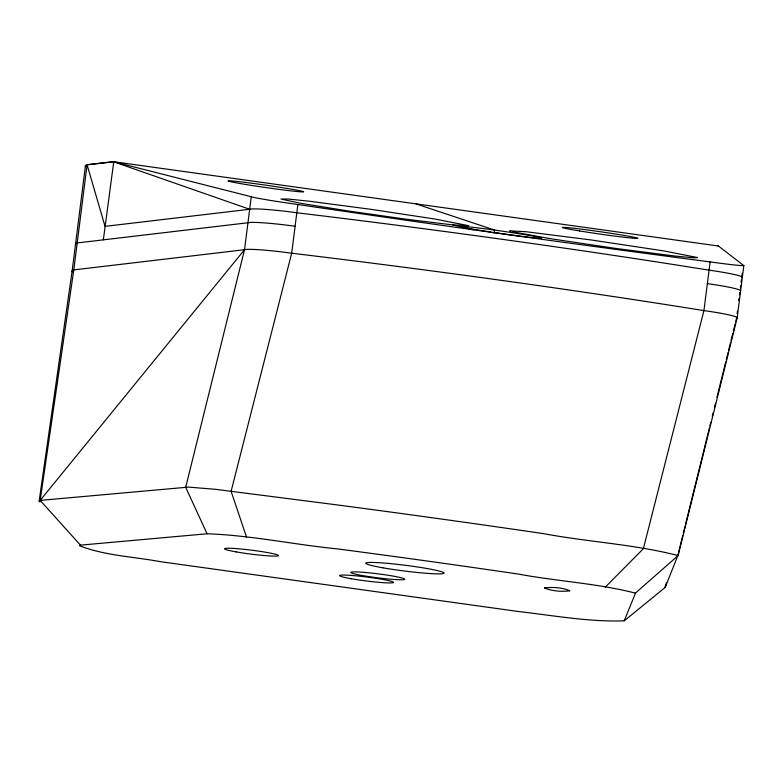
<?xml version="1.0" encoding="UTF-8"?>
<svg xmlns="http://www.w3.org/2000/svg" width="783" height="783" viewBox="0 0 783 783"><rect width="100%" height="100%" fill="white"/><g stroke="black" fill="none" stroke-linecap="round" stroke-linejoin="round"><path stroke-width="1.17" d="M85.455 165.595L72.173 270.742L39.15 501.071L39.982 501.981M113.222 161.66L251.274 196.739A40.873 1.263 8.2 0 0 297.863 204.52A831.938 25.79 8.2 0 0 473.598 229.82L508.451 234.694A831.938 25.79 8.2 0 0 710.112 261.904A40.873 1.263 8.2 0 0 743.321 265.231L718.403 246.009L113.222 161.66L87.079 164.753L73.798 269.9L40.158 500.396L39.15 501.071M103.346 239.852L113.741 161.836L249.63 209.267A40.873 2.995 7.2 0 1 296.796 212.77A831.938 60.927 7.2 0 1 709.046 270.155A40.873 2.995 7.2 0 1 741.667 277.759M207.074 533.771L80.453 545.144L79.582 545.731C104.863 555.676 133.492 556.664 160.221 561.646L518.875 611.572C553.835 615.536 588.973 622.064 624.227 620.841L635.483 593.142C597.527 583.345 557.339 581.368 518.718 574.115A951.962 69.716 7.2 0 0 337.904 548.942C294.271 544.665 250.912 535.288 207.074 533.771L185.698 487.32L244.521 249.708L251.274 196.739M737.155 313.513L737.449 311.174M738.78 300.623L739.074 298.274M739.524 294.76L739.818 292.411M740.395 287.87L740.679 285.629M741.1 282.252L741.384 280.011M297.863 204.52L291.687 253.212L231.112 491.313L246.586 537.246M710.112 261.904L703.937 310.597L643.362 548.707L605.239 587.172M741.824 276.624L742.264 273.208M743.85 265.476L737.165 317.888L678.117 555.568L635.15 593.357M494.083 233.363L494.533 230.065L416.076 203.923M665.54 584.989L665.188 587.407L624.227 620.841M682.717 535.719L677.745 555.813L665.188 587.407L666.441 582.679M683.305 533.35L685.056 526.264M685.644 523.896L709.349 428.144M709.927 425.776L710.807 422.233M712.276 416.321L713.147 412.778M714.615 406.866L715.496 403.314M716.954 397.412L725.733 361.942M726.321 359.583L728.073 352.487M728.66 350.118L730.412 343.032M730.999 340.664L732.761 333.568M733.338 331.209L735.1 324.113M735.687 321.754L736.558 318.201A40.873 2.995 7.2 0 0 703.937 310.597A831.938 60.927 7.2 0 0 291.687 253.212A40.873 2.995 7.2 0 0 244.521 249.708L73.798 269.9A108.994 7.987 7.2 0 0 72.398 271.828M80.453 545.144L40.158 500.396L244.521 249.708M249.63 209.267L105.049 226.365L87.079 164.753L113.741 161.836M40.158 500.396L188.488 487.104L215.423 489.306L336.073 504.771A1094.203 80.14 7.2 0 1 543.901 533.693C588.297 542.032 634.494 544.302 678.117 555.568M452.77 224.917L468.821 225.719L435.348 219.113L371.661 209.423L309.628 201.251L287.752 198.99L280.94 199.039L300.78 203.326L348.915 211.077L406.974 219.318L452.77 224.917L473.598 229.82M512.395 231.788L551.007 238.776L616.642 248.563L675.582 256.119L693.953 257.822L697.555 257.558L664.082 250.951L590.597 239.882L525.726 231.69L509.674 230.877L510.526 231.259M461.383 226.747L462.303 227.011M507.893 234.518L508.451 234.694M717.884 245.833L718.403 246.009M75.804 244.864A108.994 7.987 7.2 0 1 77.204 242.945L247.927 222.754A40.873 2.995 7.2 0 1 295.093 226.248M707.343 283.632A40.873 2.995 7.2 0 1 740.571 290.924M85.69 166.681A108.994 7.987 7.2 0 1 87.079 164.753M460.903 226.541A40.804 1.272 8.2 0 1 501.551 231.063A40.804 1.272 8.2 0 1 541.464 238.208A40.804 1.272 8.2 0 1 495.257 232.698M491.117 232.071A40.804 1.272 8.2 0 1 463.644 227.334M544.518 587.925C551.849 591.194 561.675 591.85 569.838 590.813C562.507 587.534 552.681 586.888 544.518 587.925M245.578 184.455A38.152 1.184 8.2 0 0 303.569 191.874A38.152 1.184 8.2 0 0 248.407 182.791A38.152 1.184 8.2 0 0 245.578 184.455M579.704 230.965A38.152 1.184 8.2 0 0 637.695 238.384A38.152 1.184 8.2 0 0 582.523 229.302A38.152 1.184 8.2 0 0 579.704 230.965M382.77 567.783A39.512 2.897 7.2 0 0 443.961 573.283A39.512 2.897 7.2 0 0 387.888 563.388A39.512 2.897 7.2 0 0 382.77 567.783M362.47 575.564A27.248 1.997 7.2 0 0 404.684 579.361A27.248 1.997 7.2 0 0 366.013 572.539A27.248 1.997 7.2 0 0 362.47 575.564M351.254 578.735A27.248 1.997 7.2 0 0 393.457 582.532A27.248 1.997 7.2 0 0 354.787 575.711A27.248 1.997 7.2 0 0 351.254 578.735M236.212 551.907A27.248 1.997 7.2 0 0 278.415 555.705A27.248 1.997 7.2 0 0 239.745 548.883A27.248 1.997 7.2 0 0 236.212 551.907"/></g></svg>
